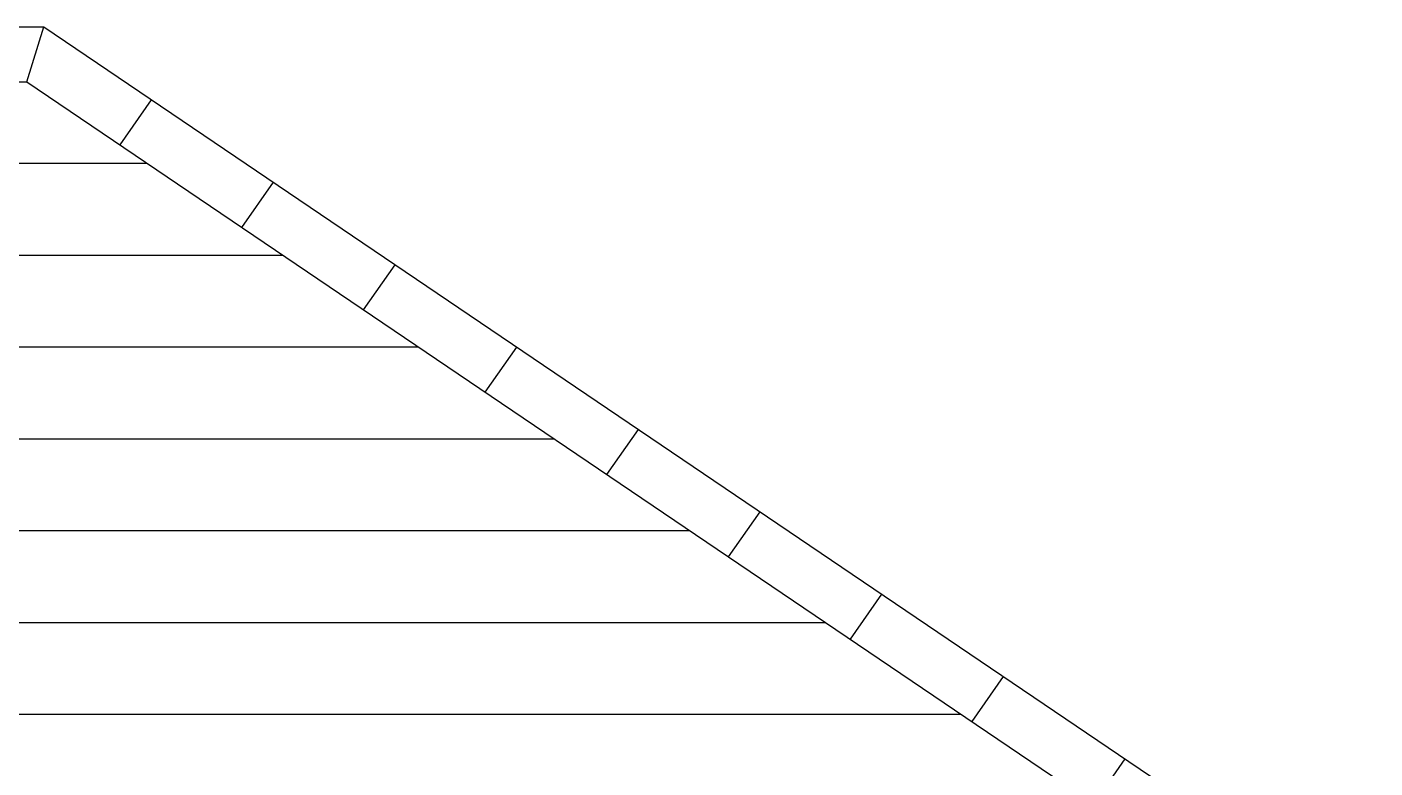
# Model space of a CAD drawing. Header units: millimetres. Extents: x -11841 to 102317, y -68819 to 40378.
# Drawn here: x 5870 to 8200, y -23357 to -22076 of the extents above; entities that cross this region are included whole.
import ezdxf

# ---------------------------------------------------------------- set-up
doc = ezdxf.new("R2010")
doc.units = ezdxf.units.MM
doc.layers.add('Lines', color=251, linetype='Continuous')

msp = doc.modelspace()

# ---------------------------------------------------------------- hatches: boundary and pattern name
h = msp.add_hatch()
h.set_pattern_fill('ANSI31', color=250, scale=80, angle=45)
h.set_pattern_definition([(90, (0, 547.993832247128), (-254, 4.263256414560601e-14), [])])
h.paths.add_polyline_path([(3978.956393813889, -22076.45183308544), (3978.956393813889, -22171.45183308544), (5869.829138835824, -22171.45183308545), (5898.956393813889, -22076.45183308545)])
h = msp.add_hatch()
h.set_pattern_fill('ANSI31', color=250, scale=80, angle=10)
h.set_pattern_definition([(54.99999999999999, (0, 547.993832247128), (-208.0646192494039, 145.6884148331657), [])])
h.paths.add_polyline_path([(9238.469138835828, -24451.45183308545), (9407.956393813896, -24451.45183308545), (5898.956393813891, -22076.45183308544), (5869.829138835824, -22171.45183308545)])
h = msp.add_hatch()
h.set_pattern_fill('LINE', color=250, scale=50)
h.set_pattern_definition([(0, (0, 547.993832247128), (0, 158.75), [])])
h.paths.add_polyline_path([(5869.829138835824, -22171.45183308545), (3978.956393813889, -22171.45183308544), (3978.956393813889, -22491.45183308545), (3558.956393813889, -22491.45183308545), (3558.956393813889, -24451.45183308545), (9238.469138835828, -24451.45183308545)])

# ---------------------------------------------------------------- linework, layer by layer
at = {"layer": 'Lines'}
for p, q in [((3978.956393813889, -22076.45183308544), (5898.956393813889, -22076.45183308545)), ((5869.829138835824, -22171.45183308545), (5898.956393813889, -22076.45183308545)), ((5898.956393813889, -22076.45183308544), (9407.956393813896, -24451.45183308545)), ((3978.956393813889, -22171.45183308544), (5869.829138835823, -22171.45183308545)), ((5869.829138835824, -22171.45183308545), (9238.469138835828, -24451.45183308545))]:
    msp.add_line(p, q, dxfattribs=at)

doc.saveas('drawing.dxf')
